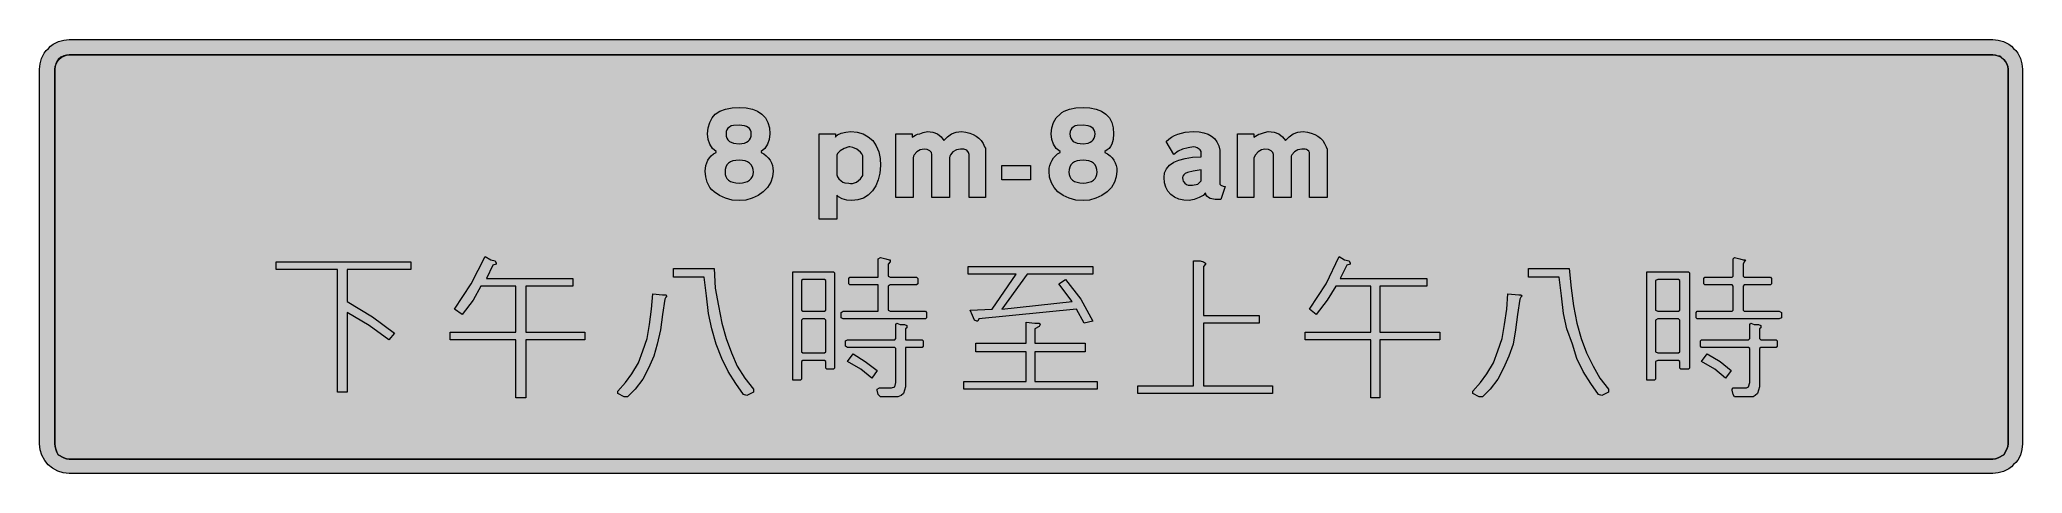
# Model space of a CAD drawing. Header units: metres. Extents: x 13 to 556, y 78 to 196.
import ezdxf

# ---------------------------------------------------------------- set-up
doc = ezdxf.new("R2010")
doc.units = ezdxf.units.M
doc.layers.add('FILL_BLACK_000000', color=7, linetype='Continuous', true_color=0x000000)
doc.layers.add('FILL_PINK_E1E1E1', color=7, linetype='Continuous', true_color=0xe1e1e1)

msp = doc.modelspace()

# ---------------------------------------------------------------- hatches: boundary and pattern name
at = {"layer": 'FILL_BLACK_000000', "true_color": 0x000000}
h = msp.add_hatch(color=7, dxfattribs=at)
h.dxf.hatch_style = 1
h.paths.add_polyline_path([(550.91, 195.79), (552.38, 195.05), (553.05, 194.54), (553.65, 193.92), (554.27, 193.32), (554.78, 192.65), (555.53, 191.18), (555.93, 189.66), (556.05, 188.22), (556.05, 85.62), (555.93, 84.05), (555.53, 82.54), (554.78, 81.15), (554.27, 80.51), (553.65, 79.92), (553.05, 79.3), (552.38, 78.79), (550.91, 78.04), (549.39, 77.64), (547.95, 77.52), (20.85, 77.52), (19.21, 77.68), (17.69, 78.15), (16.31, 78.9), (15.11, 79.88), (14.13, 81.08), (13.38, 82.46), (12.91, 83.98), (12.75, 85.62), (12.75, 188.22), (12.87, 189.66), (13.27, 191.18), (14.02, 192.65), (14.53, 193.32), (15.15, 193.92), (15.75, 194.54), (16.42, 195.05), (17.89, 195.79), (19.41, 196.2), (20.85, 196.32), (547.95, 196.32), (549.39, 196.2), (550.91, 195.79)])
h.paths.add_polyline_path([(20.13, 192.06), (19.35, 191.86), (18.57, 191.49), (17.85, 190.92), (17.46, 190.37), (17.17, 189.68), (17.01, 188.94), (16.95, 188.22), (16.95, 85.62), (17.01, 84.9), (17.17, 84.12), (17.46, 83.34), (17.85, 82.62), (19.35, 81.79), (20.13, 81.52), (20.85, 81.42), (547.95, 81.42), (548.67, 81.52), (549.45, 81.79), (550.95, 82.62), (551.77, 84.12), (552.05, 84.9), (552.15, 85.62), (552.15, 188.22), (552.05, 188.94), (551.77, 189.68), (551.39, 190.37), (550.95, 190.92), (550.2, 191.59), (549.85, 191.76), (549.45, 191.82), (548.7, 192.08), (547.95, 192.12), (20.85, 192.12), (20.13, 192.06)], flags=16)
h = msp.add_hatch(color=7, dxfattribs=at)
h.dxf.hatch_style = 1
h.paths.add_polyline_path([(199.01, 153.61), (197.55, 154.62), (196.93, 155.21), (196.42, 155.85), (195.67, 157.24), (195.27, 158.75), (195.15, 160.32), (195.32, 161.88), (195.55, 162.62), (195.86, 163.32), (196.28, 163.96), (196.8, 164.54), (197.42, 165.03), (198.15, 165.42), (198.15, 165.72), (197.14, 166.55), (196.39, 167.67), (195.91, 169.01), (195.75, 170.52), (195.91, 172.21), (196.35, 173.67), (197.02, 174.91), (197.85, 175.92), (199.13, 176.71), (200.7, 177.27), (202.49, 177.61), (204.45, 177.72), (206.36, 177.61), (208.04, 177.27), (209.48, 176.71), (210.67, 175.92), (211.62, 174.91), (212.3, 173.67), (212.71, 172.21), (212.85, 170.52), (212.69, 169.01), (212.21, 167.67), (211.46, 166.55), (210.45, 165.72), (210.45, 165.42), (211.19, 165.03), (211.85, 164.54), (212.42, 163.96), (212.89, 163.32), (213.26, 162.62), (213.53, 161.88), (213.69, 161.11), (213.75, 160.32), (213.58, 158.75), (213.07, 157.24), (212.23, 155.85), (211.05, 154.62), (209.6, 153.61), (207.97, 152.86), (206.24, 152.38), (204.45, 152.22), (202.49, 152.38), (200.66, 152.86), (199.01, 153.61)])
h.paths.add_polyline_path([(206.89, 168.49), (207.26, 168.87), (207.53, 169.34), (207.69, 169.89), (207.75, 170.52), (207.69, 171.05), (207.53, 171.53), (207.26, 171.94), (206.89, 172.28), (206.42, 172.56), (205.85, 172.76), (204.45, 172.92), (202.87, 172.84), (202.26, 172.67), (201.75, 172.32), (201.36, 172.04), (201.07, 171.64), (200.91, 171.14), (200.85, 170.52), (200.91, 169.9), (201.07, 169.36), (201.36, 168.87), (201.75, 168.42), (202.87, 168.01), (204.45, 167.82), (205.85, 167.99), (206.42, 168.2), (206.89, 168.49)], flags=16)
h.paths.add_polyline_path([(202.7, 163.1), (202.03, 162.83), (201.49, 162.46), (201.07, 161.99), (200.78, 161.42), (200.61, 160.76), (200.55, 160.02), (200.61, 159.37), (200.78, 158.79), (201.07, 158.28), (201.49, 157.84), (202.03, 157.49), (202.7, 157.24), (203.51, 157.08), (204.45, 157.02), (205.31, 157.08), (206.07, 157.24), (206.74, 157.49), (207.3, 157.84), (207.75, 158.28), (208.08, 158.79), (208.28, 159.37), (208.35, 160.02), (208.28, 160.76), (208.08, 161.42), (207.75, 161.99), (207.3, 162.46), (206.74, 162.83), (206.07, 163.1), (205.31, 163.26), (204.45, 163.32), (203.51, 163.26), (202.7, 163.1)], flags=16)
h = msp.add_hatch(color=7, dxfattribs=at)
h.dxf.hatch_style = 1
h.paths.add_polyline_path([(293.21, 153.61), (291.75, 154.62), (290.74, 155.81), (289.99, 157.13), (289.51, 158.63), (289.35, 160.32), (289.41, 161.11), (289.57, 161.88), (289.82, 162.62), (290.18, 163.32), (290.61, 163.96), (291.12, 164.54), (291.7, 165.03), (292.35, 165.42), (292.35, 165.72), (291.34, 166.55), (290.59, 167.67), (290.11, 169.01), (289.95, 170.52), (290.11, 172.21), (290.59, 173.67), (291.34, 174.91), (292.35, 175.92), (292.85, 176.34), (293.46, 176.71), (294.94, 177.27), (296.7, 177.61), (298.65, 177.72), (300.56, 177.61), (302.25, 177.27), (303.71, 176.71), (304.95, 175.92), (305.91, 174.91), (306.56, 173.67), (306.93, 172.21), (307.05, 170.52), (306.93, 169.01), (306.52, 167.67), (306.2, 167.08), (305.78, 166.55), (305.27, 166.1), (304.65, 165.72), (304.65, 165.42), (305.39, 165.03), (306.05, 164.54), (306.62, 163.96), (307.09, 163.32), (307.46, 162.62), (307.73, 161.88), (307.89, 161.11), (307.95, 160.32), (307.78, 158.75), (307.27, 157.24), (306.43, 155.85), (305.25, 154.62), (303.8, 153.61), (302.17, 152.86), (300.44, 152.38), (298.65, 152.22), (296.69, 152.38), (294.86, 152.86), (293.21, 153.61)])
h.paths.add_polyline_path([(301.09, 168.49), (301.46, 168.87), (301.73, 169.34), (301.89, 169.89), (301.95, 170.52), (301.89, 171.05), (301.73, 171.53), (301.46, 171.94), (301.09, 172.28), (300.62, 172.56), (300.05, 172.76), (298.65, 172.92), (297.07, 172.84), (296.46, 172.67), (295.95, 172.32), (295.56, 172.04), (295.27, 171.64), (295.11, 171.14), (295.05, 170.52), (295.11, 169.9), (295.27, 169.36), (295.56, 168.87), (295.95, 168.42), (297.07, 168.01), (298.65, 167.82), (300.05, 167.99), (300.62, 168.2), (301.09, 168.49)], flags=16)
h.paths.add_polyline_path([(297.03, 163.1), (296.36, 162.83), (295.8, 162.46), (295.35, 161.99), (295.02, 161.42), (294.82, 160.76), (294.75, 160.02), (294.82, 159.37), (295.02, 158.79), (295.35, 158.28), (295.8, 157.84), (296.36, 157.49), (297.03, 157.24), (297.79, 157.08), (298.65, 157.02), (299.51, 157.08), (300.27, 157.24), (300.94, 157.49), (301.5, 157.84), (301.95, 158.28), (302.28, 158.79), (302.48, 159.37), (302.55, 160.02), (302.48, 160.76), (302.28, 161.42), (301.95, 161.99), (301.5, 162.46), (300.94, 162.83), (300.27, 163.1), (299.51, 163.26), (298.65, 163.32), (297.79, 163.26), (297.03, 163.1)], flags=16)
h = msp.add_hatch(color=7, dxfattribs=at)
h.dxf.hatch_style = 1
h.paths.add_polyline_path([(230.85, 169.62), (231.04, 169.94), (231.38, 170.23), (232.39, 170.71), (233.68, 171.01), (235.05, 171.12), (236.79, 170.96), (238.39, 170.48), (239.82, 169.73), (241.05, 168.72), (242.01, 167.26), (242.66, 165.61), (243.03, 163.78), (243.15, 161.82), (243, 159.77), (242.56, 157.92), (241.87, 156.28), (240.94, 154.88), (239.8, 153.75), (238.47, 152.92), (236.98, 152.4), (235.35, 152.22), (233.98, 152.37), (232.69, 152.74), (231.68, 153.23), (231.15, 153.72), (231.15, 147.12), (226.35, 147.12), (226.35, 170.52), (230.85, 170.52), (230.85, 169.62)])
h.paths.add_polyline_path([(231.21, 159.27), (231.41, 158.78), (231.78, 158.24), (232.35, 157.62), (232.85, 157.27), (233.4, 157.09), (234.45, 157.02), (234.95, 156.9), (235.5, 156.94), (236.55, 157.32), (237.67, 158.22), (238.35, 159.12), (238.35, 159.42), (238.35, 160.02), (238.35, 163.62), (238.35, 163.92), (238.35, 164.52), (238.06, 165.05), (237.66, 165.53), (236.66, 166.28), (235.61, 166.76), (234.75, 166.92), (234.45, 166.92), (233.17, 166.54), (232.12, 165.91), (231.41, 165.11), (231.22, 164.67), (231.15, 164.22), (231.15, 159.72), (231.21, 159.27)], flags=16)
h = msp.add_hatch(color=7, dxfattribs=at)
h.dxf.hatch_style = 1
h.paths.add_polyline_path([(266.53, 170.96), (267.6, 170.72), (268.56, 170.37), (269.4, 169.92), (270.13, 169.36), (270.75, 168.67), (271.26, 167.86), (271.65, 166.92), (271.91, 166.62), (271.95, 166.32), (271.95, 165.72), (271.95, 165.42), (271.95, 153.12), (267.45, 153.12), (267.45, 164.82), (267.26, 165.42), (266.85, 166.02), (265.95, 166.28), (265.05, 166.32), (263.95, 166.11), (262.99, 165.57), (262.31, 164.8), (262.12, 164.37), (262.05, 163.92), (262.05, 153.12), (257.25, 153.12), (257.25, 164.82), (257.09, 165.43), (256.65, 165.91), (255.98, 166.21), (255.15, 166.32), (254.05, 166.11), (253.09, 165.57), (252.41, 164.8), (252.22, 164.37), (252.15, 163.92), (252.15, 153.12), (247.35, 153.12), (247.35, 170.52), (251.85, 170.52), (251.85, 169.62), (252.79, 170.18), (253.33, 170.42), (253.95, 170.52), (254.89, 170.93), (256.05, 171.12), (257.51, 170.96), (258.75, 170.48), (259.76, 169.73), (260.55, 168.72), (261.51, 169.73), (262.61, 170.48), (263.88, 170.96), (265.35, 171.12), (266.53, 170.96)])
h = msp.add_hatch(color=7, dxfattribs=at)
h.dxf.hatch_style = 1
h.paths.add_polyline_path([(322.92, 169.6), (323.74, 170.07), (324.64, 170.44), (326.64, 170.95), (328.95, 171.12), (330.44, 171.05), (331.76, 170.83), (332.92, 170.46), (333.9, 169.92), (334.72, 169.22), (335.36, 168.34), (335.84, 167.27), (336.15, 166.02), (336.15, 157.32), (336.19, 156.76), (336.45, 156.42), (337.05, 156.16), (337.65, 156.12), (336.45, 152.52), (334.84, 152.56), (333.45, 152.82), (333.01, 153.1), (332.62, 153.46), (332.35, 153.87), (332.25, 154.32), (331.55, 153.65), (330.45, 153.04), (329.13, 152.55), (327.75, 152.22), (326.25, 152.33), (324.9, 152.66), (323.72, 153.19), (322.72, 153.91), (321.93, 154.81), (321.34, 155.89), (320.97, 157.13), (320.85, 158.52), (321.02, 159.81), (321.52, 160.96), (322.37, 161.94), (323.55, 162.72), (324.89, 163.33), (326.62, 163.81), (328.7, 164.11), (331.05, 164.22), (331.05, 164.82), (331.05, 165.72), (330.75, 166.13), (330.63, 166.27), (330.45, 166.32), (329.92, 166.73), (329.52, 166.87), (328.95, 166.92), (327.45, 166.73), (325.95, 166.32), (324.75, 165.79), (323.55, 164.82), (321.45, 168.42), (322.15, 169.05), (322.92, 169.6)])
h.paths.add_polyline_path([(327.26, 159.91), (326.69, 159.63), (326.28, 159.31), (326.03, 158.94), (325.95, 158.52), (326, 157.95), (326.14, 157.54), (326.55, 157.02), (327, 156.67), (327.49, 156.49), (328.65, 156.42), (330.15, 156.72), (331.05, 157.62), (331.05, 160.62), (328.86, 160.33), (327.26, 159.91)], flags=16)
h = msp.add_hatch(color=7, dxfattribs=at)
h.dxf.hatch_style = 1
h.paths.add_polyline_path([(347.52, 166.11), (346.61, 165.57), (345.88, 164.8), (345.45, 163.92), (345.45, 153.12), (340.95, 153.12), (340.95, 170.52), (345.45, 170.52), (345.45, 169.62), (346.35, 170.18), (346.8, 170.42), (347.25, 170.52), (348.41, 170.93), (349.35, 171.12), (350.99, 170.96), (352.31, 170.48), (353.36, 169.73), (354.15, 168.72), (355.11, 169.73), (356.21, 170.48), (357.48, 170.96), (358.95, 171.12), (360.13, 170.96), (361.2, 170.72), (362.16, 170.37), (363, 169.92), (363.73, 169.36), (364.35, 168.67), (364.86, 167.86), (365.25, 166.92), (365.55, 166.32), (365.55, 165.72), (365.55, 165.42), (365.55, 153.12), (360.75, 153.12), (360.75, 164.82), (360.67, 165.42), (360.5, 165.75), (360.15, 166.02), (359.87, 166.19), (359.51, 166.28), (358.65, 166.32), (357.55, 166.11), (356.59, 165.57), (355.91, 164.8), (355.72, 164.37), (355.65, 163.92), (355.65, 153.12), (350.85, 153.12), (350.85, 164.82), (350.69, 165.43), (350.21, 165.91), (349.46, 166.21), (348.45, 166.32), (347.52, 166.11)])
h = msp.add_hatch(color=7, dxfattribs=at)
h.dxf.hatch_style = 1
h.paths.add_polyline_path([(276.45, 157.92), (276.45, 161.82), (284.25, 161.82), (284.25, 157.92), (276.45, 157.92)])
h = msp.add_hatch(color=7, dxfattribs=at)
h.dxf.hatch_style = 1
h.paths.add_polyline_path([(162.15, 116.22), (162.15, 114.12), (145.95, 114.12), (145.95, 98.22), (143.25, 98.22), (143.25, 114.12), (125.25, 114.12), (125.25, 116.22), (143.25, 116.22), (143.25, 128.82), (133.65, 128.82), (131.55, 124.92), (128.55, 121.02), (126.45, 122.52), (130.95, 129.42), (134.85, 136.92), (136.35, 136.02), (137.55, 135.72), (137.85, 135.12), (137.85, 134.82), (136.95, 134.52), (135.15, 130.92), (158.85, 130.92), (158.85, 128.82), (145.95, 128.82), (145.95, 116.22), (162.15, 116.22)])
h = msp.add_hatch(color=7, dxfattribs=at)
h.dxf.hatch_style = 1
h.paths.add_polyline_path([(242.55, 129.12), (235.65, 129.12), (234.75, 129.12), (234.45, 129.42), (234.45, 130.92), (234.75, 131.22), (235.65, 131.22), (242.55, 131.22), (242.55, 131.52), (242.55, 136.32), (243.15, 136.62), (244.65, 136.32), (245.55, 136.02), (245.85, 136.02), (245.85, 135.42), (245.25, 134.82), (245.25, 131.52), (245.85, 131.22), (253.05, 131.22), (253.35, 130.92), (253.35, 129.42), (253.05, 129.12), (245.85, 129.12), (245.25, 128.82), (245.25, 122.22), (245.85, 121.92), (255.45, 121.92), (255.75, 121.62), (255.75, 120.12), (255.45, 119.82), (232.95, 119.82), (232.35, 120.12), (232.35, 121.62), (232.95, 121.92), (242.55, 121.92), (242.55, 122.22), (242.55, 128.82), (242.55, 129.12)])
h = msp.add_hatch(color=7, dxfattribs=at)
h.dxf.hatch_style = 1
h.paths.add_polyline_path([(359.55, 114.12), (359.55, 116.22), (377.55, 116.22), (377.55, 128.82), (367.95, 128.82), (365.55, 124.92), (362.55, 121.02), (360.75, 122.52), (365.25, 129.42), (368.85, 136.92), (370.35, 136.02), (371.55, 135.72), (371.85, 135.12), (371.85, 134.82), (370.95, 134.52), (369.15, 130.92), (392.85, 130.92), (392.85, 128.82), (379.95, 128.82), (379.95, 116.22), (396.45, 116.22), (396.45, 114.12), (379.95, 114.12), (379.95, 98.22), (377.55, 98.22), (377.55, 114.12), (359.55, 114.12)])
h = msp.add_hatch(color=7, dxfattribs=at)
h.dxf.hatch_style = 1
h.paths.add_polyline_path([(476.55, 129.12), (469.65, 129.12), (469.05, 129.12), (468.75, 129.42), (468.75, 130.92), (469.05, 131.22), (469.65, 131.22), (476.55, 131.22), (476.85, 131.52), (476.85, 136.32), (477.15, 136.62), (478.65, 136.32), (479.55, 136.02), (480.15, 136.02), (479.85, 135.42), (479.55, 134.82), (479.55, 131.52), (479.85, 131.22), (487.05, 131.22), (487.35, 130.92), (487.35, 129.42), (487.05, 129.12), (479.85, 129.12), (479.55, 128.82), (479.55, 122.22), (479.85, 121.92), (489.45, 121.92), (490.05, 121.62), (490.05, 120.12), (489.45, 119.82), (466.95, 119.82), (466.65, 120.12), (466.65, 121.62), (466.95, 121.92), (476.55, 121.92), (476.85, 122.22), (476.85, 128.82), (476.55, 129.12)])
h = msp.add_hatch(color=7, dxfattribs=at)
h.dxf.hatch_style = 1
h.paths.add_polyline_path([(77.55, 133.32), (77.55, 135.42), (114.45, 135.42), (114.45, 133.32), (97.05, 133.32), (97.05, 124.62), (103.95, 120.42), (109.95, 115.92), (108.45, 114.12), (103.05, 118.02), (97.05, 121.62), (97.05, 99.72), (94.35, 99.72), (94.35, 133.32), (77.55, 133.32)])
h = msp.add_hatch(color=7, dxfattribs=at)
h.dxf.hatch_style = 1
h.paths.add_polyline_path([(197.85, 128.22), (198.75, 123.42), (199.65, 118.62), (200.85, 114.42), (202.35, 110.52), (203.85, 106.92), (205.95, 103.62), (208.35, 100.62), (208.35, 99.72), (206.55, 98.82), (205.65, 99.12), (203.55, 102.12), (201.45, 105.42), (199.65, 109.02), (198.15, 112.92), (196.95, 117.12), (196.05, 121.32), (195.45, 126.12), (194.85, 131.22), (186.45, 131.22), (186.45, 133.62), (197.55, 133.62), (197.85, 128.22)])
h = msp.add_hatch(color=7, dxfattribs=at)
h.dxf.hatch_style = 1
h.paths.add_polyline_path([(228.45, 106.02), (228.15, 106.32), (228.15, 108.12), (227.85, 108.42), (221.85, 108.42), (221.55, 108.12), (221.55, 103.32), (221.25, 103.02), (219.15, 103.02), (219.15, 103.32), (219.15, 132.42), (219.15, 132.72), (230.25, 132.72), (230.55, 132.42), (230.55, 106.32), (230.25, 106.02), (228.45, 106.02)])
h.paths.add_polyline_path([(228.15, 130.32), (227.85, 130.62), (221.85, 130.62), (221.55, 130.32), (221.55, 122.22), (221.85, 121.92), (227.85, 121.92), (228.15, 122.22), (228.15, 130.32)], flags=16)
h.paths.add_polyline_path([(221.55, 110.82), (221.85, 110.52), (227.85, 110.52), (228.15, 110.82), (228.15, 119.52), (227.85, 119.82), (221.85, 119.82), (221.55, 119.52), (221.55, 110.82)], flags=16)
h = msp.add_hatch(color=7, dxfattribs=at)
h.dxf.hatch_style = 1
h.paths.add_polyline_path([(269.85, 119.22), (269.55, 119.22), (268.95, 119.52), (268.35, 120.72), (267.75, 122.22), (273.75, 122.52), (280.35, 132.12), (267.15, 132.12), (267.15, 134.22), (301.35, 134.22), (301.35, 132.12), (283.35, 132.12), (276.45, 122.52), (295.65, 124.62), (292.05, 129.42), (293.85, 130.62), (298.05, 125.22), (301.35, 119.22), (298.95, 118.62), (296.85, 122.52), (270.15, 119.82), (269.85, 119.22)])
h = msp.add_hatch(color=7, dxfattribs=at)
h.dxf.hatch_style = 1
h.paths.add_polyline_path([(313.65, 101.52), (328.95, 101.52), (328.95, 135.72), (330.75, 135.72), (331.65, 135.42), (332.25, 135.12), (332.25, 134.82), (331.65, 134.22), (331.65, 120.72), (346.95, 120.72), (346.95, 118.62), (331.65, 118.62), (331.65, 101.52), (350.55, 101.52), (350.55, 99.42), (313.65, 99.42), (313.65, 101.52)])
h = msp.add_hatch(color=7, dxfattribs=at)
h.dxf.hatch_style = 1
h.paths.add_polyline_path([(432.45, 128.22), (433.05, 123.42), (433.95, 118.62), (435.15, 114.42), (436.65, 110.52), (438.45, 106.92), (440.25, 103.62), (442.65, 100.62), (442.65, 99.72), (440.85, 98.82), (439.95, 99.12), (437.85, 102.12), (435.75, 105.42), (433.95, 109.02), (432.75, 112.92), (431.25, 117.12), (430.35, 121.32), (429.75, 126.12), (429.15, 131.22), (420.75, 131.22), (420.75, 133.62), (431.85, 133.62), (432.45, 128.22)])
h = msp.add_hatch(color=7, dxfattribs=at)
h.dxf.hatch_style = 1
h.paths.add_polyline_path([(462.45, 106.02), (462.15, 106.32), (462.15, 108.12), (461.85, 108.42), (456.15, 108.42), (455.55, 108.12), (455.55, 103.32), (455.25, 103.02), (453.15, 103.02), (453.15, 103.32), (453.15, 132.42), (453.15, 132.72), (464.55, 132.72), (464.85, 132.42), (464.85, 106.32), (464.55, 106.02), (462.45, 106.02)])
h.paths.add_polyline_path([(462.15, 130.32), (461.85, 130.62), (456.15, 130.62), (455.55, 130.32), (455.55, 122.22), (456.15, 121.92), (461.85, 121.92), (462.15, 122.22), (462.15, 130.32)], flags=16)
h.paths.add_polyline_path([(455.55, 110.82), (456.15, 110.52), (461.85, 110.52), (462.15, 110.82), (462.15, 119.52), (461.85, 119.82), (456.15, 119.82), (455.55, 119.52), (455.55, 110.82)], flags=16)
h = msp.add_hatch(color=7, dxfattribs=at)
h.dxf.hatch_style = 1
h.paths.add_polyline_path([(179.85, 118.32), (180.45, 122.52), (180.75, 126.72), (183.45, 126.42), (184.35, 126.42), (184.65, 126.12), (184.35, 125.82), (184.05, 125.22), (183.45, 121.02), (182.85, 116.82), (181.95, 112.92), (181.05, 109.62), (179.55, 106.32), (178.05, 103.32), (175.95, 100.62), (173.85, 98.52), (172.95, 98.52), (171.15, 99.42), (171.15, 100.02), (173.25, 102.42), (175.05, 104.82), (176.85, 107.82), (178.05, 111.12), (179.25, 114.42), (179.85, 118.32)])
h = msp.add_hatch(color=7, dxfattribs=at)
h.dxf.hatch_style = 1
h.paths.add_polyline_path([(414.15, 118.32), (414.75, 122.52), (415.05, 126.72), (418.05, 126.42), (418.65, 126.42), (418.95, 126.12), (418.65, 125.82), (418.35, 125.22), (417.75, 121.02), (417.15, 116.82), (416.55, 112.92), (415.35, 109.62), (413.85, 106.32), (412.35, 103.32), (410.25, 100.62), (408.15, 98.52), (407.25, 98.52), (405.45, 99.42), (405.45, 100.02), (407.55, 102.42), (409.35, 104.82), (411.15, 107.82), (412.35, 111.12), (413.55, 114.42), (414.15, 118.32)])
h = msp.add_hatch(color=7, dxfattribs=at)
h.dxf.hatch_style = 1
h.paths.add_polyline_path([(254.85, 113.82), (254.85, 112.32), (254.55, 112.02), (250.05, 112.02), (250.05, 111.72), (250.05, 101.22), (249.75, 100.32), (249.45, 99.42), (248.85, 98.82), (247.95, 98.52), (243.75, 98.52), (243.15, 98.52), (242.55, 99.12), (242.25, 100.32), (242.25, 100.62), (242.85, 100.92), (246.15, 100.92), (247.05, 101.22), (247.35, 102.42), (247.35, 111.72), (247.05, 112.02), (234.15, 112.02), (233.55, 112.32), (233.55, 113.82), (234.15, 114.12), (247.05, 114.12), (247.35, 114.42), (247.35, 118.32), (247.65, 118.62), (248.55, 118.32), (249.75, 118.32), (250.35, 118.02), (250.35, 117.42), (250.05, 117.12), (250.05, 114.42), (250.05, 114.12), (254.55, 114.12), (254.85, 113.82)])
h = msp.add_hatch(color=7, dxfattribs=at)
h.dxf.hatch_style = 1
h.paths.add_polyline_path([(285.45, 118.62), (286.65, 118.62), (286.95, 118.32), (286.65, 117.72), (285.45, 117.12), (285.45, 113.22), (299.25, 113.22), (299.25, 110.82), (285.45, 110.82), (285.45, 102.72), (302.55, 102.72), (302.55, 100.62), (265.95, 100.62), (265.95, 102.72), (283.05, 102.72), (283.05, 110.82), (269.25, 110.82), (269.25, 113.22), (283.05, 113.22), (283.05, 118.92), (285.45, 118.62)])
h = msp.add_hatch(color=7, dxfattribs=at)
h.dxf.hatch_style = 1
h.paths.add_polyline_path([(483.45, 99.42), (482.85, 98.82), (482.25, 98.52), (477.75, 98.52), (477.15, 98.52), (476.85, 99.12), (476.55, 100.32), (476.55, 100.62), (476.85, 100.92), (480.45, 100.92), (481.05, 101.22), (481.35, 102.42), (481.35, 111.72), (481.05, 112.02), (468.15, 112.02), (467.85, 112.32), (467.85, 113.82), (468.15, 114.12), (481.05, 114.12), (481.35, 114.42), (481.35, 118.32), (481.65, 118.62), (482.55, 118.32), (483.75, 118.32), (484.35, 118.02), (484.35, 117.42), (484.05, 117.12), (484.05, 114.42), (484.35, 114.12), (488.55, 114.12), (488.85, 113.82), (488.85, 112.32), (488.55, 112.02), (484.35, 112.02), (484.05, 111.72), (484.05, 101.22), (483.75, 100.32), (483.45, 99.42)])
h = msp.add_hatch(color=7, dxfattribs=at)
h.dxf.hatch_style = 1
h.paths.add_polyline_path([(240.75, 103.62), (237.75, 106.02), (234.15, 108.12), (235.65, 110.22), (238.95, 108.12), (242.25, 105.72), (240.75, 103.62)])
h = msp.add_hatch(color=7, dxfattribs=at)
h.dxf.hatch_style = 1
h.paths.add_polyline_path([(469.65, 110.22), (473.25, 108.12), (476.25, 105.72), (474.75, 103.62), (471.75, 106.02), (468.15, 108.12), (469.65, 110.22)])
at = {"layer": 'FILL_PINK_E1E1E1', "true_color": 0xe1e1e1}
h = msp.add_hatch(color=7, dxfattribs=at)
h.dxf.hatch_style = 1
h.paths.add_polyline_path([(20.13, 81.52), (19.35, 81.79), (17.85, 82.62), (17.46, 83.34), (17.17, 84.12), (17.01, 84.9), (16.95, 85.62), (16.95, 188.22), (17.03, 188.99), (17.26, 189.72), (17.63, 190.38), (18.11, 190.96), (18.69, 191.44), (19.35, 191.81), (20.08, 192.04), (20.85, 192.12), (547.95, 192.12), (548.67, 192.06), (549.45, 191.86), (550.23, 191.49), (550.95, 190.92), (551.39, 190.37), (551.77, 189.68), (552.05, 188.94), (552.15, 188.22), (552.15, 85.62), (552.05, 84.9), (551.77, 84.12), (550.95, 82.62), (549.45, 81.79), (548.67, 81.52), (547.95, 81.42), (20.85, 81.42), (20.13, 81.52)])

# ---------------------------------------------------------------- linework, layer by layer
at = {"layer": 'FILL_BLACK_000000', "lineweight": 0, "true_color": 0x000000}
for points in [[(550.91, 195.79), (552.38, 195.05), (553.05, 194.54), (553.65, 193.92), (554.27, 193.32), (554.78, 192.65), (555.53, 191.18), (555.93, 189.66), (556.05, 188.22), (556.05, 85.62), (555.93, 84.05), (555.53, 82.54), (554.78, 81.15), (554.27, 80.51), (553.65, 79.92), (553.05, 79.3), (552.38, 78.79), (550.91, 78.04), (549.39, 77.64), (547.95, 77.52), (20.85, 77.52), (19.21, 77.68), (17.69, 78.15), (16.31, 78.9), (15.11, 79.88), (14.13, 81.08), (13.38, 82.46), (12.91, 83.98), (12.75, 85.62), (12.75, 188.22), (12.87, 189.66), (13.27, 191.18), (14.02, 192.65), (14.53, 193.32), (15.15, 193.92), (15.75, 194.54), (16.42, 195.05), (17.89, 195.79), (19.41, 196.2), (20.85, 196.32), (547.95, 196.32), (549.39, 196.2)], [(20.13, 192.06), (19.35, 191.86), (18.57, 191.49), (17.85, 190.92), (17.46, 190.37), (17.17, 189.68), (17.01, 188.94), (16.95, 188.22), (16.95, 85.62), (17.01, 84.9), (17.17, 84.12), (17.46, 83.34), (17.85, 82.62), (19.35, 81.79), (20.13, 81.52), (20.85, 81.42), (547.95, 81.42), (548.67, 81.52), (549.45, 81.79), (550.95, 82.62), (551.77, 84.12), (552.05, 84.9), (552.15, 85.62), (552.15, 188.22), (552.05, 188.94), (551.77, 189.68), (551.39, 190.37), (550.95, 190.92), (550.2, 191.59), (549.85, 191.76), (549.45, 191.82), (548.7, 192.08), (547.95, 192.12), (20.85, 192.12)], [(199.01, 153.61), (197.55, 154.62), (196.93, 155.21), (196.42, 155.85), (195.67, 157.24), (195.27, 158.75), (195.15, 160.32), (195.32, 161.88), (195.55, 162.62), (195.86, 163.32), (196.28, 163.96), (196.8, 164.54), (197.42, 165.03), (198.15, 165.42), (198.15, 165.72), (197.14, 166.55), (196.39, 167.67), (195.91, 169.01), (195.75, 170.52), (195.91, 172.21), (196.35, 173.67), (197.02, 174.91), (197.85, 175.92), (199.13, 176.71), (200.7, 177.27), (202.49, 177.61), (204.45, 177.72), (206.36, 177.61), (208.04, 177.27), (209.48, 176.71), (210.67, 175.92), (211.62, 174.91), (212.3, 173.67), (212.71, 172.21), (212.85, 170.52), (212.69, 169.01), (212.21, 167.67), (211.46, 166.55), (210.45, 165.72), (210.45, 165.42), (211.19, 165.03), (211.85, 164.54), (212.42, 163.96), (212.89, 163.32), (213.26, 162.62), (213.53, 161.88), (213.69, 161.11), (213.75, 160.32), (213.58, 158.75), (213.07, 157.24), (212.23, 155.85), (211.05, 154.62), (209.6, 153.61), (207.97, 152.86), (206.24, 152.38), (204.45, 152.22), (202.49, 152.38), (200.66, 152.86)], [(293.21, 153.61), (291.75, 154.62), (290.74, 155.81), (289.99, 157.13), (289.51, 158.63), (289.35, 160.32), (289.41, 161.11), (289.57, 161.88), (289.82, 162.62), (290.18, 163.32), (290.61, 163.96), (291.12, 164.54), (291.7, 165.03), (292.35, 165.42), (292.35, 165.72), (291.34, 166.55), (290.59, 167.67), (290.11, 169.01), (289.95, 170.52), (290.11, 172.21), (290.59, 173.67), (291.34, 174.91), (292.35, 175.92), (292.85, 176.34), (293.46, 176.71), (294.94, 177.27), (296.7, 177.61), (298.65, 177.72), (300.56, 177.61), (302.25, 177.27), (303.71, 176.71), (304.95, 175.92), (305.91, 174.91), (306.56, 173.67), (306.93, 172.21), (307.05, 170.52), (306.93, 169.01), (306.52, 167.67), (306.2, 167.08), (305.78, 166.55), (305.27, 166.1), (304.65, 165.72), (304.65, 165.42), (305.39, 165.03), (306.05, 164.54), (306.62, 163.96), (307.09, 163.32), (307.46, 162.62), (307.73, 161.88), (307.89, 161.11), (307.95, 160.32), (307.78, 158.75), (307.27, 157.24), (306.43, 155.85), (305.25, 154.62), (303.8, 153.61), (302.17, 152.86), (300.44, 152.38), (298.65, 152.22), (296.69, 152.38), (294.86, 152.86)], [(206.89, 168.49), (207.26, 168.87), (207.53, 169.34), (207.69, 169.89), (207.75, 170.52), (207.69, 171.05), (207.53, 171.53), (207.26, 171.94), (206.89, 172.28), (206.42, 172.56), (205.85, 172.76), (204.45, 172.92), (202.87, 172.84), (202.26, 172.67), (201.75, 172.32), (201.36, 172.04), (201.07, 171.64), (200.91, 171.14), (200.85, 170.52), (200.91, 169.9), (201.07, 169.36), (201.36, 168.87), (201.75, 168.42), (202.87, 168.01), (204.45, 167.82), (205.85, 167.99), (206.42, 168.2)], [(230.85, 169.62), (231.04, 169.94), (231.38, 170.23), (232.39, 170.71), (233.68, 171.01), (235.05, 171.12), (236.79, 170.96), (238.39, 170.48), (239.82, 169.73), (241.05, 168.72), (242.01, 167.26), (242.66, 165.61), (243.03, 163.78), (243.15, 161.82), (243, 159.77), (242.56, 157.92), (241.87, 156.28), (240.94, 154.88), (239.8, 153.75), (238.47, 152.92), (236.98, 152.4), (235.35, 152.22), (233.98, 152.37), (232.69, 152.74), (231.68, 153.23), (231.15, 153.72), (231.15, 147.12), (226.35, 147.12), (226.35, 170.52), (230.85, 170.52)], [(266.53, 170.96), (267.6, 170.72), (268.56, 170.37), (269.4, 169.92), (270.13, 169.36), (270.75, 168.67), (271.26, 167.86), (271.65, 166.92), (271.91, 166.62), (271.95, 166.32), (271.95, 165.72), (271.95, 165.42), (271.95, 153.12), (267.45, 153.12), (267.45, 164.82), (267.26, 165.42), (266.85, 166.02), (265.95, 166.28), (265.05, 166.32), (263.95, 166.11), (262.99, 165.57), (262.31, 164.8), (262.12, 164.37), (262.05, 163.92), (262.05, 153.12), (257.25, 153.12), (257.25, 164.82), (257.09, 165.43), (256.65, 165.91), (255.98, 166.21), (255.15, 166.32), (254.05, 166.11), (253.09, 165.57), (252.41, 164.8), (252.22, 164.37), (252.15, 163.92), (252.15, 153.12), (247.35, 153.12), (247.35, 170.52), (251.85, 170.52), (251.85, 169.62), (252.79, 170.18), (253.33, 170.42), (253.95, 170.52), (254.89, 170.93), (256.05, 171.12), (257.51, 170.96), (258.75, 170.48), (259.76, 169.73), (260.55, 168.72), (261.51, 169.73), (262.61, 170.48), (263.88, 170.96), (265.35, 171.12)], [(301.09, 168.49), (301.46, 168.87), (301.73, 169.34), (301.89, 169.89), (301.95, 170.52), (301.89, 171.05), (301.73, 171.53), (301.46, 171.94), (301.09, 172.28), (300.62, 172.56), (300.05, 172.76), (298.65, 172.92), (297.07, 172.84), (296.46, 172.67), (295.95, 172.32), (295.56, 172.04), (295.27, 171.64), (295.11, 171.14), (295.05, 170.52), (295.11, 169.9), (295.27, 169.36), (295.56, 168.87), (295.95, 168.42), (297.07, 168.01), (298.65, 167.82), (300.05, 167.99), (300.62, 168.2)], [(322.92, 169.6), (323.74, 170.07), (324.64, 170.44), (326.64, 170.95), (328.95, 171.12), (330.44, 171.05), (331.76, 170.83), (332.92, 170.46), (333.9, 169.92), (334.72, 169.22), (335.36, 168.34), (335.84, 167.27), (336.15, 166.02), (336.15, 157.32), (336.19, 156.76), (336.45, 156.42), (337.05, 156.16), (337.65, 156.12), (336.45, 152.52), (334.84, 152.56), (333.45, 152.82), (333.01, 153.1), (332.62, 153.46), (332.35, 153.87), (332.25, 154.32), (331.55, 153.65), (330.45, 153.04), (329.13, 152.55), (327.75, 152.22), (326.25, 152.33), (324.9, 152.66), (323.72, 153.19), (322.72, 153.91), (321.93, 154.81), (321.34, 155.89), (320.97, 157.13), (320.85, 158.52), (321.02, 159.81), (321.52, 160.96), (322.37, 161.94), (323.55, 162.72), (324.89, 163.33), (326.62, 163.81), (328.7, 164.11), (331.05, 164.22), (331.05, 164.82), (331.05, 165.72), (330.75, 166.13), (330.63, 166.27), (330.45, 166.32), (329.92, 166.73), (329.52, 166.87), (328.95, 166.92), (327.45, 166.73), (325.95, 166.32), (324.75, 165.79), (323.55, 164.82), (321.45, 168.42), (322.15, 169.05)], [(347.52, 166.11), (346.61, 165.57), (345.88, 164.8), (345.45, 163.92), (345.45, 153.12), (340.95, 153.12), (340.95, 170.52), (345.45, 170.52), (345.45, 169.62), (346.35, 170.18), (346.8, 170.42), (347.25, 170.52), (348.41, 170.93), (349.35, 171.12), (350.99, 170.96), (352.31, 170.48), (353.36, 169.73), (354.15, 168.72), (355.11, 169.73), (356.21, 170.48), (357.48, 170.96), (358.95, 171.12), (360.13, 170.96), (361.2, 170.72), (362.16, 170.37), (363, 169.92), (363.73, 169.36), (364.35, 168.67), (364.86, 167.86), (365.25, 166.92), (365.55, 166.32), (365.55, 165.72), (365.55, 165.42), (365.55, 153.12), (360.75, 153.12), (360.75, 164.82), (360.67, 165.42), (360.5, 165.75), (360.15, 166.02), (359.87, 166.19), (359.51, 166.28), (358.65, 166.32), (357.55, 166.11), (356.59, 165.57), (355.91, 164.8), (355.72, 164.37), (355.65, 163.92), (355.65, 153.12), (350.85, 153.12), (350.85, 164.82), (350.69, 165.43), (350.21, 165.91), (349.46, 166.21), (348.45, 166.32)], [(202.7, 163.1), (202.03, 162.83), (201.49, 162.46), (201.07, 161.99), (200.78, 161.42), (200.61, 160.76), (200.55, 160.02), (200.61, 159.37), (200.78, 158.79), (201.07, 158.28), (201.49, 157.84), (202.03, 157.49), (202.7, 157.24), (203.51, 157.08), (204.45, 157.02), (205.31, 157.08), (206.07, 157.24), (206.74, 157.49), (207.3, 157.84), (207.75, 158.28), (208.08, 158.79), (208.28, 159.37), (208.35, 160.02), (208.28, 160.76), (208.08, 161.42), (207.75, 161.99), (207.3, 162.46), (206.74, 162.83), (206.07, 163.1), (205.31, 163.26), (204.45, 163.32), (203.51, 163.26)], [(231.21, 159.27), (231.41, 158.78), (231.78, 158.24), (232.35, 157.62), (232.85, 157.27), (233.4, 157.09), (234.45, 157.02), (234.95, 156.9), (235.5, 156.94), (236.55, 157.32), (237.67, 158.22), (238.35, 159.12), (238.35, 159.42), (238.35, 160.02), (238.35, 163.62), (238.35, 163.92), (238.35, 164.52), (238.06, 165.05), (237.66, 165.53), (236.66, 166.28), (235.61, 166.76), (234.75, 166.92), (234.45, 166.92), (233.17, 166.54), (232.12, 165.91), (231.41, 165.11), (231.22, 164.67), (231.15, 164.22), (231.15, 159.72)], [(297.03, 163.1), (296.36, 162.83), (295.8, 162.46), (295.35, 161.99), (295.02, 161.42), (294.82, 160.76), (294.75, 160.02), (294.82, 159.37), (295.02, 158.79), (295.35, 158.28), (295.8, 157.84), (296.36, 157.49), (297.03, 157.24), (297.79, 157.08), (298.65, 157.02), (299.51, 157.08), (300.27, 157.24), (300.94, 157.49), (301.5, 157.84), (301.95, 158.28), (302.28, 158.79), (302.48, 159.37), (302.55, 160.02), (302.48, 160.76), (302.28, 161.42), (301.95, 161.99), (301.5, 162.46), (300.94, 162.83), (300.27, 163.1), (299.51, 163.26), (298.65, 163.32), (297.79, 163.26)], [(276.45, 157.92), (276.45, 161.82), (284.25, 161.82), (284.25, 157.92)], [(327.26, 159.91), (326.69, 159.63), (326.28, 159.31), (326.03, 158.94), (325.95, 158.52), (326, 157.95), (326.14, 157.54), (326.55, 157.02), (327, 156.67), (327.49, 156.49), (328.65, 156.42), (330.15, 156.72), (331.05, 157.62), (331.05, 160.62), (328.86, 160.33)], [(162.15, 116.22), (162.15, 114.12), (145.95, 114.12), (145.95, 98.22), (143.25, 98.22), (143.25, 114.12), (125.25, 114.12), (125.25, 116.22), (143.25, 116.22), (143.25, 128.82), (133.65, 128.82), (131.55, 124.92), (128.55, 121.02), (126.45, 122.52), (130.95, 129.42), (134.85, 136.92), (136.35, 136.02), (137.55, 135.72), (137.85, 135.12), (137.85, 134.82), (136.95, 134.52), (135.15, 130.92), (158.85, 130.92), (158.85, 128.82), (145.95, 128.82), (145.95, 116.22)], [(242.55, 129.12), (235.65, 129.12), (234.75, 129.12), (234.45, 129.42), (234.45, 130.92), (234.75, 131.22), (235.65, 131.22), (242.55, 131.22), (242.55, 131.52), (242.55, 136.32), (243.15, 136.62), (244.65, 136.32), (245.55, 136.02), (245.85, 136.02), (245.85, 135.42), (245.25, 134.82), (245.25, 131.52), (245.85, 131.22), (253.05, 131.22), (253.35, 130.92), (253.35, 129.42), (253.05, 129.12), (245.85, 129.12), (245.25, 128.82), (245.25, 122.22), (245.85, 121.92), (255.45, 121.92), (255.75, 121.62), (255.75, 120.12), (255.45, 119.82), (232.95, 119.82), (232.35, 120.12), (232.35, 121.62), (232.95, 121.92), (242.55, 121.92), (242.55, 122.22), (242.55, 128.82)], [(359.55, 114.12), (359.55, 116.22), (377.55, 116.22), (377.55, 128.82), (367.95, 128.82), (365.55, 124.92), (362.55, 121.02), (360.75, 122.52), (365.25, 129.42), (368.85, 136.92), (370.35, 136.02), (371.55, 135.72), (371.85, 135.12), (371.85, 134.82), (370.95, 134.52), (369.15, 130.92), (392.85, 130.92), (392.85, 128.82), (379.95, 128.82), (379.95, 116.22), (396.45, 116.22), (396.45, 114.12), (379.95, 114.12), (379.95, 98.22), (377.55, 98.22), (377.55, 114.12)], [(476.55, 129.12), (469.65, 129.12), (469.05, 129.12), (468.75, 129.42), (468.75, 130.92), (469.05, 131.22), (469.65, 131.22), (476.55, 131.22), (476.85, 131.52), (476.85, 136.32), (477.15, 136.62), (478.65, 136.32), (479.55, 136.02), (480.15, 136.02), (479.85, 135.42), (479.55, 134.82), (479.55, 131.52), (479.85, 131.22), (487.05, 131.22), (487.35, 130.92), (487.35, 129.42), (487.05, 129.12), (479.85, 129.12), (479.55, 128.82), (479.55, 122.22), (479.85, 121.92), (489.45, 121.92), (490.05, 121.62), (490.05, 120.12), (489.45, 119.82), (466.95, 119.82), (466.65, 120.12), (466.65, 121.62), (466.95, 121.92), (476.55, 121.92), (476.85, 122.22), (476.85, 128.82)], [(77.55, 133.32), (77.55, 135.42), (114.45, 135.42), (114.45, 133.32), (97.05, 133.32), (97.05, 124.62), (103.95, 120.42), (109.95, 115.92), (108.45, 114.12), (103.05, 118.02), (97.05, 121.62), (97.05, 99.72), (94.35, 99.72), (94.35, 133.32)], [(197.85, 128.22), (198.75, 123.42), (199.65, 118.62), (200.85, 114.42), (202.35, 110.52), (203.85, 106.92), (205.95, 103.62), (208.35, 100.62), (208.35, 99.72), (206.55, 98.82), (205.65, 99.12), (203.55, 102.12), (201.45, 105.42), (199.65, 109.02), (198.15, 112.92), (196.95, 117.12), (196.05, 121.32), (195.45, 126.12), (194.85, 131.22), (186.45, 131.22), (186.45, 133.62), (197.55, 133.62)], [(228.45, 106.02), (228.15, 106.32), (228.15, 108.12), (227.85, 108.42), (221.85, 108.42), (221.55, 108.12), (221.55, 103.32), (221.25, 103.02), (219.15, 103.02), (219.15, 103.32), (219.15, 132.42), (219.15, 132.72), (230.25, 132.72), (230.55, 132.42), (230.55, 106.32), (230.25, 106.02)], [(228.15, 130.32), (227.85, 130.62), (221.85, 130.62), (221.55, 130.32), (221.55, 122.22), (221.85, 121.92), (227.85, 121.92), (228.15, 122.22)], [(269.85, 119.22), (269.55, 119.22), (268.95, 119.52), (268.35, 120.72), (267.75, 122.22), (273.75, 122.52), (280.35, 132.12), (267.15, 132.12), (267.15, 134.22), (301.35, 134.22), (301.35, 132.12), (283.35, 132.12), (276.45, 122.52), (295.65, 124.62), (292.05, 129.42), (293.85, 130.62), (298.05, 125.22), (301.35, 119.22), (298.95, 118.62), (296.85, 122.52), (270.15, 119.82)], [(313.65, 101.52), (328.95, 101.52), (328.95, 135.72), (330.75, 135.72), (331.65, 135.42), (332.25, 135.12), (332.25, 134.82), (331.65, 134.22), (331.65, 120.72), (346.95, 120.72), (346.95, 118.62), (331.65, 118.62), (331.65, 101.52), (350.55, 101.52), (350.55, 99.42), (313.65, 99.42)], [(432.45, 128.22), (433.05, 123.42), (433.95, 118.62), (435.15, 114.42), (436.65, 110.52), (438.45, 106.92), (440.25, 103.62), (442.65, 100.62), (442.65, 99.72), (440.85, 98.82), (439.95, 99.12), (437.85, 102.12), (435.75, 105.42), (433.95, 109.02), (432.75, 112.92), (431.25, 117.12), (430.35, 121.32), (429.75, 126.12), (429.15, 131.22), (420.75, 131.22), (420.75, 133.62), (431.85, 133.62)], [(462.45, 106.02), (462.15, 106.32), (462.15, 108.12), (461.85, 108.42), (456.15, 108.42), (455.55, 108.12), (455.55, 103.32), (455.25, 103.02), (453.15, 103.02), (453.15, 103.32), (453.15, 132.42), (453.15, 132.72), (464.55, 132.72), (464.85, 132.42), (464.85, 106.32), (464.55, 106.02)], [(462.15, 130.32), (461.85, 130.62), (456.15, 130.62), (455.55, 130.32), (455.55, 122.22), (456.15, 121.92), (461.85, 121.92), (462.15, 122.22)], [(179.85, 118.32), (180.45, 122.52), (180.75, 126.72), (183.45, 126.42), (184.35, 126.42), (184.65, 126.12), (184.35, 125.82), (184.05, 125.22), (183.45, 121.02), (182.85, 116.82), (181.95, 112.92), (181.05, 109.62), (179.55, 106.32), (178.05, 103.32), (175.95, 100.62), (173.85, 98.52), (172.95, 98.52), (171.15, 99.42), (171.15, 100.02), (173.25, 102.42), (175.05, 104.82), (176.85, 107.82), (178.05, 111.12), (179.25, 114.42)], [(414.15, 118.32), (414.75, 122.52), (415.05, 126.72), (418.05, 126.42), (418.65, 126.42), (418.95, 126.12), (418.65, 125.82), (418.35, 125.22), (417.75, 121.02), (417.15, 116.82), (416.55, 112.92), (415.35, 109.62), (413.85, 106.32), (412.35, 103.32), (410.25, 100.62), (408.15, 98.52), (407.25, 98.52), (405.45, 99.42), (405.45, 100.02), (407.55, 102.42), (409.35, 104.82), (411.15, 107.82), (412.35, 111.12), (413.55, 114.42)], [(221.55, 110.82), (221.85, 110.52), (227.85, 110.52), (228.15, 110.82), (228.15, 119.52), (227.85, 119.82), (221.85, 119.82), (221.55, 119.52)], [(455.55, 110.82), (456.15, 110.52), (461.85, 110.52), (462.15, 110.82), (462.15, 119.52), (461.85, 119.82), (456.15, 119.82), (455.55, 119.52)], [(254.85, 113.82), (254.85, 112.32), (254.55, 112.02), (250.05, 112.02), (250.05, 111.72), (250.05, 101.22), (249.75, 100.32), (249.45, 99.42), (248.85, 98.82), (247.95, 98.52), (243.75, 98.52), (243.15, 98.52), (242.55, 99.12), (242.25, 100.32), (242.25, 100.62), (242.85, 100.92), (246.15, 100.92), (247.05, 101.22), (247.35, 102.42), (247.35, 111.72), (247.05, 112.02), (234.15, 112.02), (233.55, 112.32), (233.55, 113.82), (234.15, 114.12), (247.05, 114.12), (247.35, 114.42), (247.35, 118.32), (247.65, 118.62), (248.55, 118.32), (249.75, 118.32), (250.35, 118.02), (250.35, 117.42), (250.05, 117.12), (250.05, 114.42), (250.05, 114.12), (254.55, 114.12)], [(285.45, 118.62), (286.65, 118.62), (286.95, 118.32), (286.65, 117.72), (285.45, 117.12), (285.45, 113.22), (299.25, 113.22), (299.25, 110.82), (285.45, 110.82), (285.45, 102.72), (302.55, 102.72), (302.55, 100.62), (265.95, 100.62), (265.95, 102.72), (283.05, 102.72), (283.05, 110.82), (269.25, 110.82), (269.25, 113.22), (283.05, 113.22), (283.05, 118.92)], [(483.45, 99.42), (482.85, 98.82), (482.25, 98.52), (477.75, 98.52), (477.15, 98.52), (476.85, 99.12), (476.55, 100.32), (476.55, 100.62), (476.85, 100.92), (480.45, 100.92), (481.05, 101.22), (481.35, 102.42), (481.35, 111.72), (481.05, 112.02), (468.15, 112.02), (467.85, 112.32), (467.85, 113.82), (468.15, 114.12), (481.05, 114.12), (481.35, 114.42), (481.35, 118.32), (481.65, 118.62), (482.55, 118.32), (483.75, 118.32), (484.35, 118.02), (484.35, 117.42), (484.05, 117.12), (484.05, 114.42), (484.35, 114.12), (488.55, 114.12), (488.85, 113.82), (488.85, 112.32), (488.55, 112.02), (484.35, 112.02), (484.05, 111.72), (484.05, 101.22), (483.75, 100.32)], [(240.75, 103.62), (237.75, 106.02), (234.15, 108.12), (235.65, 110.22), (238.95, 108.12), (242.25, 105.72)], [(469.65, 110.22), (473.25, 108.12), (476.25, 105.72), (474.75, 103.62), (471.75, 106.02), (468.15, 108.12)]]:
    msp.add_lwpolyline(points, close=True, dxfattribs=at)
at = {"layer": 'FILL_PINK_E1E1E1', "lineweight": 0, "true_color": 0xe1e1e1}
msp.add_lwpolyline([(20.13, 81.52), (19.35, 81.79), (17.85, 82.62), (17.46, 83.34), (17.17, 84.12), (17.01, 84.9), (16.95, 85.62), (16.95, 188.22), (17.03, 188.99), (17.26, 189.72), (17.63, 190.38), (18.11, 190.96), (18.69, 191.44), (19.35, 191.81), (20.08, 192.04), (20.85, 192.12), (547.95, 192.12), (548.67, 192.06), (549.45, 191.86), (550.23, 191.49), (550.95, 190.92), (551.39, 190.37), (551.77, 189.68), (552.05, 188.94), (552.15, 188.22), (552.15, 85.62), (552.05, 84.9), (551.77, 84.12), (550.95, 82.62), (549.45, 81.79), (548.67, 81.52), (547.95, 81.42), (20.85, 81.42)], close=True, dxfattribs=at)

doc.saveas('drawing.dxf')
